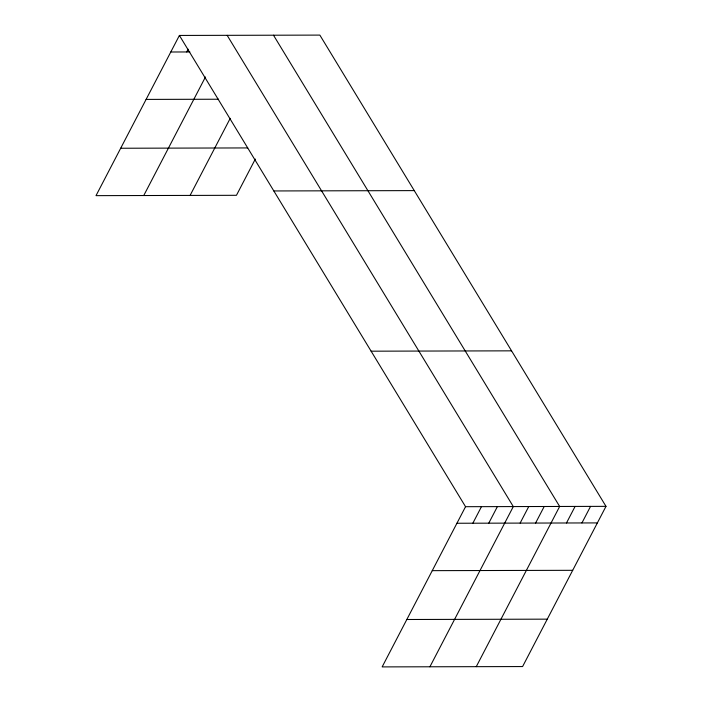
<?xml version="1.0" encoding="UTF-8"?>
<svg xmlns="http://www.w3.org/2000/svg" width="702" height="702" viewBox="0 0 702 702"><rect width="100%" height="100%" fill="white"/><g stroke="black" fill="none" stroke-linecap="round" stroke-linejoin="round"><path stroke-width="1.05" d="M179.405 35.442L465.549 506.695L382.151 666.9L522.595 666.558L605.993 506.353L319.849 35.1L179.405 35.442L96.007 195.647L236.451 195.305L255.326 159.056M186.697 51.957L188.136 49.201M143.752 195.533L205.467 76.974M190.102 195.419L230.238 118.322M472.85 523.218L481.467 506.66M488.767 523.174L497.385 506.616M429.905 666.786L513.302 506.581L227.15 35.328M520.129 523.095L528.746 506.546M535.582 523.06L544.199 506.502M476.254 666.672L559.652 506.467L273.499 35.214M566.479 522.99L575.096 506.432M581.932 522.946L590.549 506.388M170.779 52.001L189.882 51.948M146.104 99.403L218.576 99.228M120.683 148.245L247.736 147.929M273.833 190.953L414.277 190.611M371.121 351.184L511.565 350.842M465.549 506.695L605.993 506.353M456.932 523.253L597.376 522.911M432.257 570.656L572.7 570.314M406.827 619.497L547.279 619.155"/></g></svg>
